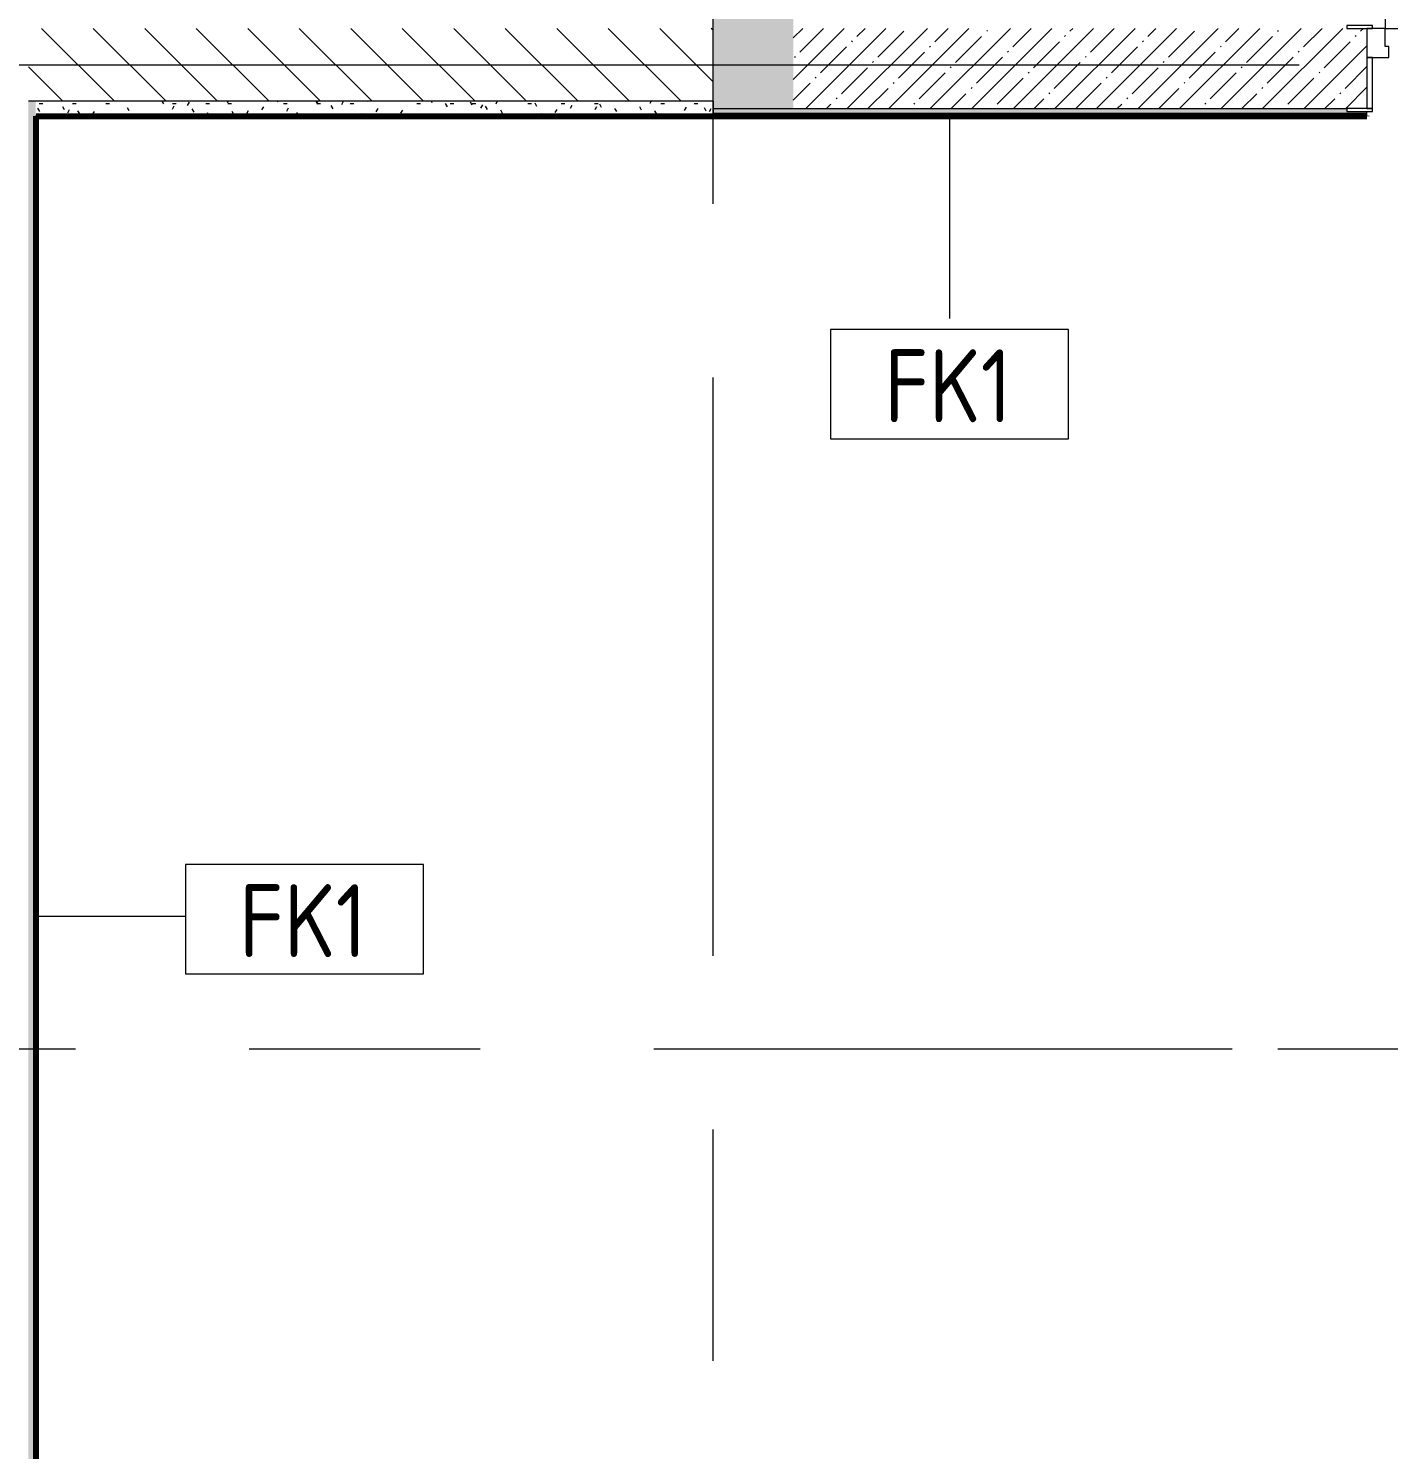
# Model space of a CAD drawing. Header units: millimetres. Extents: x 81711 to 274967, y -8553 to 29000.
# Drawn here: x 119330 to 123064, y 6700 to 10600 of the extents above; entities that cross this region are included whole.
import ezdxf

# ---------------------------------------------------------------- set-up
doc = ezdxf.new("R2010")
doc.units = ezdxf.units.MM
doc.linetypes.add('Осевая', pattern=[3175, 635, -476.25, 1587.5, -476.25])
for name, color, linetype, lineweight in [('A-DOOR', 7, 'Continuous', 9), ('A-DOOR-1', 7, 'Continuous', 13), ('A-DOOR-FRAM', 7, 'Continuous', 13), ('A-WALL', 7, 'Continuous', 9), ('A-WALL-IDEN', 7, 'Continuous', 9), ('I-WALL', 7, 'Continuous', 9), ('Оси', 7, 'Continuous', 9), ('Оси-2', 7, 'Осевая', 9)]:
    doc.layers.add(name, color=color, linetype=linetype, lineweight=lineweight)
for name, color, linetype, lineweight, true_color in [('A-WALL-2', 7, 'Continuous', 9, 0xff80c0), ('I-WALL-5', 7, 'Continuous', 9, 0xc0c0c0), ('I-WALL-8', 7, 'Continuous', 80, 0xff80c0)]:
    doc.layers.add(name, color=color, linetype=linetype, lineweight=lineweight, true_color=true_color)
doc.styles.add('GOST Common', font='GOST_Common.ttf', dxfattribs={"width": 0.9, "height": 200})
pattern_1 = [(45, (0, 0), (-57.024626, 57.024626), []), (45, (57.025, 0), (-57.024626, 57.024626), [100.806, -20.161, 3.353, -16.808])]
pattern_2 = [(0, (0, 0), (121.92, 30.48), [10.058, -81.382, 10.058, -81.382, -487.68]), (0, (0, 0), (121.92, 30.48), [-182.88, 10.058, -172.822, 10.058, -81.382, -213.36]), (0, (0, 0), (121.92, 30.48), [-457.2, 10.058, -50.902, 10.058, -142.342]), (120, (45.72, 15.24), (-87.356454, 90.345817), [10.058, -81.382, 10.058, -81.382, -487.68]), (120, (45.72, 15.24), (-87.356454, 90.345817), [-182.88, 10.058, -172.822, 10.058, -81.382, -213.36]), (120, (45.72, 15.24), (-87.356454, 90.345817), [-457.2, 10.058, -50.902, 10.058, -142.342]), (240, (60.96, 76.2), (-34.563546, -120.825817), [10.058, -81.382, 10.058, -81.382, -487.68]), (240, (60.96, 76.2), (-34.563546, -120.825817), [-182.88, 10.058, -172.822, 10.058, -81.382, -213.36]), (240, (60.96, 76.2), (-34.563546, -120.825817), [-457.2, 10.058, -50.902, 10.058, -142.342])]

# ---------------------------------------------------------------- blocks, each defined once
blk = doc.blocks.new('110_Дверь_СКБ_2Ст - Д-5_п_ Из игровой в коридор-32679362-План отделки стен 1 этажа в осях 23_1-33')
at = {"layer": 'A-DOOR'}
for centre, radius, start, end in [((662.5, 110), 900, 90, 180), ((-637.5, 110), 400, 360, 90)]:
    blk.add_arc(centre, radius, start, end, dxfattribs=at)
at = {"layer": 'A-DOOR-1'}
for p, q in [((662.5, 1010), (612.5, 1010)), ((612.5, 1010), (612.5, 110)), ((662.5, 110), (662.5, 1010)), ((-637.5, 510), (-637.5, 110)), ((-587.5, 510), (-637.5, 510)), ((-587.5, 110), (-587.5, 510)), ((-637.5, 110), (-587.5, 110)), ((612.5, 110), (662.5, 110))]:
    blk.add_line(p, q, dxfattribs=at)
at = {"layer": 'A-DOOR-FRAM'}
for p, q in [((-672.5, 118), (-742.5, 118)), ((-742.5, 118), (-742.5, 110)), ((-672.5, 110), (-672.5, 118)), ((767.5, 118), (697.5, 118)), ((697.5, 118), (697.5, 110)), ((767.5, 110), (767.5, 118)), ((-742.5, 110), (-672.5, 110)), ((-637.5, 110), (-687.5, 110)), ((-687.5, 110), (-687.5, 30)), ((-637.5, 60), (-637.5, 110)), ((662.5, 110), (662.5, 60)), ((712.5, 110), (662.5, 110)), ((697.5, 110), (767.5, 110)), ((712.5, 30), (712.5, 110)), ((-627.5, 60), (-637.5, 60)), ((-627.5, 30), (-627.5, 60)), ((662.5, 60), (652.5, 60)), ((652.5, 60), (652.5, 30)), ((-687.5, 30), (-627.5, 30)), ((-672.5, 30), (-687.5, 30)), ((-687.5, 30), (-687.5, -110)), ((-672.5, -110), (-672.5, 30)), ((652.5, 30), (712.5, 30)), ((712.5, 30), (697.5, 30)), ((697.5, 30), (697.5, -110)), ((712.5, -110), (712.5, 30)), ((-672.5, -110), (-742.5, -110)), ((-742.5, -110), (-742.5, -118)), ((-687.5, -110), (-672.5, -110)), ((-672.5, -118), (-672.5, -110)), ((697.5, -110), (712.5, -110)), ((767.5, -110), (697.5, -110)), ((697.5, -110), (697.5, -118)), ((767.5, -118), (767.5, -110)), ((-742.5, -118), (-672.5, -118)), ((697.5, -118), (767.5, -118))]:
    blk.add_line(p, q, dxfattribs=at)
blk = doc.blocks.new('М_стена_0001 - Типоразмер_без рамки-25382661-План отделки стен 1 этажа в осях 23_1-33')
at = {"layer": 'A-WALL-IDEN'}
for p, q in [((3.258, 1.523), (-3.273, 1.523)), ((-3.273, 1.523), (-3.273, -1.477)), ((3.258, -1.477), (3.258, 1.523)), ((-3.273, -1.477), (3.258, -1.477))]:
    blk.add_line(p, q, dxfattribs=at)

msp = doc.modelspace()

# ---------------------------------------------------------------- hatches: boundary and pattern name
at = {"layer": 'I-WALL'}
h = msp.add_hatch(dxfattribs=at)
h.set_pattern_fill('FP_2', color=256, style=0, pattern_type=2)
h.set_pattern_definition(pattern_1)
h.paths.add_polyline_path([(121210, 10380), (121430, 10380), (121430, 10825), (121210, 10825), (121210, 10400)])
h.paths.add_polyline_path([(121210, 12225), (121430, 12225), (121430, 13400), (121210, 13400), (121210, 12280)])
h.paths.add_polyline_path([(121210, 13900), (121430, 13900), (121430, 18600), (121210, 18600), (121210, 14834.9)])
h = msp.add_hatch(dxfattribs=at)
h.set_pattern_fill('FP_4', color=256, style=0, pattern_type=2)
h.set_pattern_definition([(135, (0, 0), (-70.71068, -70.71068), [])])
h.paths.add_polyline_path([(120455.8, 10400), (121210, 10400), (121210, 10600), (119330, 10600), (119330, 10400)])
h.paths.add_polyline_path([(111180, 10400), (111930, 10400), (111930, 10600), (111180, 10600)])
h.paths.add_polyline_path([(107650, 10400), (107705, 10400), (107705, 10600), (107350, 10600), (107350, 10400)])
h.paths.add_polyline_path([(109305, 10400), (110230, 10400), (110230, 10600), (109105, 10600), (109105, 10400), (109160, 10400)])
h = msp.add_hatch(dxfattribs=at)
h.set_pattern_fill('FP_2', color=256, style=0, pattern_type=2)
h.set_pattern_definition(pattern_1)
h.paths.add_polyline_path([(121430, 10380), (123005, 10380), (123005, 10600), (121430, 10600)])
h.paths.add_polyline_path([(124442.5, 10380), (125080, 10380), (125080, 10600), (124405, 10600), (124405, 10380), (124430, 10380)])
h = msp.add_hatch(dxfattribs=at)
h.set_pattern_fill('FP_64', color=256, style=0, pattern_type=2)
h.set_pattern_definition(pattern_2)
h.paths.add_polyline_path([(119350, 5180), (119350, 10400), (119330, 10400), (119330, 5180)])
h = msp.add_hatch(dxfattribs=at)
h.set_pattern_fill('FP_64', color=256, style=0, pattern_type=2)
h.set_pattern_definition(pattern_2)
h.paths.add_polyline_path([(120455.8, 10360), (121210, 10360), (121210, 10400), (119350, 10400), (119351, 10360), (119375, 10360)])
h = msp.add_hatch(dxfattribs=at)
h.set_pattern_fill('FP_64', color=256, style=0, pattern_type=2)
h.set_pattern_definition(pattern_2)
h.paths.add_polyline_path([(124405, 10360), (124430, 10360), (124430, 10372), (124405, 10372)])
h.paths.add_polyline_path([(121786.4, 10360), (123005, 10360), (123005, 10372), (122950, 10372), (122950, 10380), (121210, 10380), (121210, 10360)])

# ---------------------------------------------------------------- linework, layer by layer
at = {"layer": 'A-WALL'}
for p, q in [((121210, 10400), (121210, 10600)), ((121430, 10380), (122950, 10380)), ((119350, 5180), (119350, 10360)), ((119350, 10360), (119351, 10360))]:
    msp.add_line(p, q, dxfattribs=at)
at = {"layer": 'A-WALL-2'}
msp.add_line((121210, 10360), (119351, 10360), dxfattribs=at)
at = {"layer": 'A-WALL-IDEN'}
for p, q in [((121859, 10359.5), (121859, 9803.7)), ((119350.5, 8163.8), (119761.4, 8163.8))]:
    msp.add_line(p, q, dxfattribs=at)
at = {"layer": 'I-WALL-5'}
for p, q in [((121210, 10400), (119330, 10400)), ((121210, 10360), (121210, 10400)), ((121210, 10400), (121210, 10360)), ((121210, 10380), (121430, 10380)), ((121210, 10360), (123005, 10360)), ((123005, 10360), (123005, 10372))]:
    msp.add_line(p, q, dxfattribs=at)
at = {"layer": 'I-WALL-8'}
for p, q in [((119351, 5179), (119351, 10359)), ((119351, 10359), (123005, 10359)), ((123005, 10360), (121210, 10360)), ((123005, 10359), (123005, 10360))]:
    msp.add_line(p, q, dxfattribs=at)
at = {"layer": 'Оси'}
for p, q in [((120319, 10500), (122819, 10500)), ((122760, 7800), (125260, 7800))]:
    msp.add_line(p, q, dxfattribs=at)
at = {"layer": 'Оси-2'}
for p, q in [((121210, 593.7), (121210, 19415.1)), ((86280.7, 10500), (120319, 10500)), ((85010.7, 7800), (122760, 7800))]:
    msp.add_line(p, q, dxfattribs=at)

# ---------------------------------------------------------------- block references
at = {"layer": 'A-DOOR'}
msp.add_blockref('110_Дверь_СКБ_2Ст - Д-5_п_ Из игровой в коридор-32679362-План отделки стен 1 этажа в осях 23_1-33', (123692.5, 10490), dxfattribs=at)
at = {"layer": 'A-WALL-IDEN', "xscale": 99.99999999999993, "yscale": 99.99999999999993, "zscale": 99.99999999999993}
for p in [(121859.7, 9621.2), (120088.8, 8153.3)]:
    msp.add_blockref('М_стена_0001 - Типоразмер_без рамки-25382661-План отделки стен 1 этажа в осях 23_1-33', p, dxfattribs=at)

# ---------------------------------------------------------------- texts
at = {"layer": 'A-WALL-IDEN', "char_height": 200, "width": 447.342, "attachment_point": 1, "style": 'GOST Common'}
for insert in [(121679.5, 9719.2), (119908.5, 8251.3)]:
    msp.add_mtext('FK1', dxfattribs=dict(at, insert=insert))

doc.saveas('drawing.dxf')
